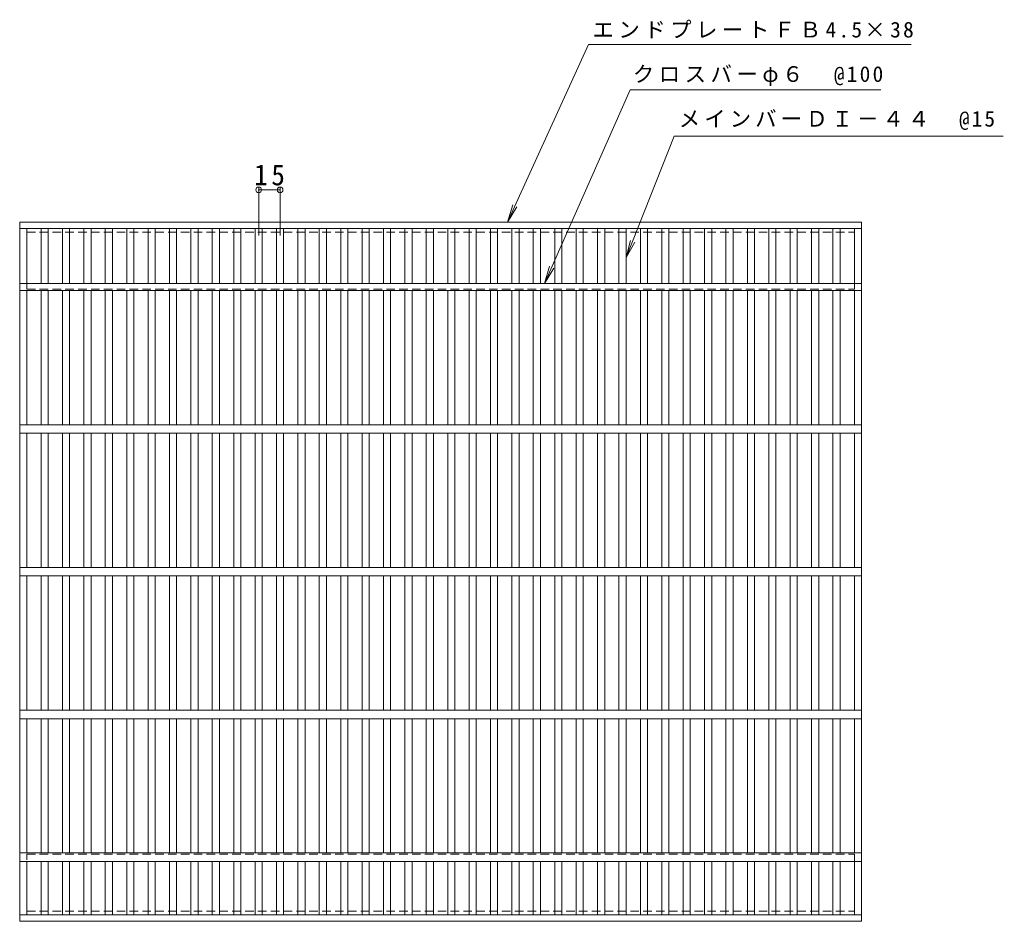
# Model space of a CAD drawing. Units: millimetres, scale not verified. Extents: x -673 to 833, y -683 to 648.
# Drawn here: x -671 to 18, y 16 to 648 of the extents above; entities that cross this region are included whole.
import ezdxf

# ---------------------------------------------------------------- set-up
doc = ezdxf.new("R2010")
doc.units = ezdxf.units.MM
doc.header["$LTSCALE"] = 5
doc.header["$PDMODE"] = 32
doc.header["$PDSIZE"] = 4
doc.linetypes.add('DASHED1', pattern=[1.8, 1.2, -0.6])
for name, color, linetype, lineweight in [('A-2_蓋', 3, 'Continuous', 9), ('A-4_寸法', 7, 'Continuous', 9), ('A-9_ｸｯｼｮﾝ材', 2, 'DASHED1', 9)]:
    doc.layers.add(name, color=color, linetype=linetype, lineweight=lineweight)
doc.styles.add('ＭＳ ゴシック', font='')
doc.styles.get('ＭＳ ゴシック').set_extended_font_data('MS Gothic')

msp = doc.modelspace()

# ---------------------------------------------------------------- linework, layer by layer
at = {"layer": 'A-2_蓋'}
for p, q in [((-671.148, 506.22), (-81.148, 506.22)), ((-671.148, 506.22), (-671.148, 16.22)), ((-81.148, 506.22), (-81.148, 16.22)), ((-671.148, 501.72), (-81.148, 501.72)), ((-666.148, 501.72), (-666.148, 463.22)), ((-656.148, 501.72), (-656.148, 463.22)), ((-651.148, 501.72), (-651.148, 463.22)), ((-641.148, 501.72), (-641.148, 463.22)), ((-636.148, 501.72), (-636.148, 463.22)), ((-626.148, 501.72), (-626.148, 463.22)), ((-621.148, 501.72), (-621.148, 463.22)), ((-611.148, 501.72), (-611.148, 463.22)), ((-606.148, 501.72), (-606.148, 463.22)), ((-596.148, 501.72), (-596.148, 463.22)), ((-591.148, 501.72), (-591.148, 463.22)), ((-581.148, 501.72), (-581.148, 463.22)), ((-576.148, 501.72), (-576.148, 463.22)), ((-566.148, 501.72), (-566.148, 463.22)), ((-561.148, 501.72), (-561.148, 463.22)), ((-551.148, 501.72), (-551.148, 463.22)), ((-546.148, 501.72), (-546.148, 463.22)), ((-536.148, 501.72), (-536.148, 463.22)), ((-531.148, 501.72), (-531.148, 463.22)), ((-521.148, 501.72), (-521.148, 463.22)), ((-516.148, 501.72), (-516.148, 463.22)), ((-506.148, 501.72), (-506.148, 463.22)), ((-501.148, 501.72), (-501.148, 463.22)), ((-491.148, 501.72), (-491.148, 463.22)), ((-486.148, 501.72), (-486.148, 463.22)), ((-476.148, 501.72), (-476.148, 463.22)), ((-471.148, 501.72), (-471.148, 463.22)), ((-461.148, 501.72), (-461.148, 463.22)), ((-456.148, 501.72), (-456.148, 463.22)), ((-446.148, 501.72), (-446.148, 463.22)), ((-441.148, 501.72), (-441.148, 463.22)), ((-431.148, 501.72), (-431.148, 463.22)), ((-426.148, 501.72), (-426.148, 463.22)), ((-416.148, 501.72), (-416.148, 463.22)), ((-411.148, 501.72), (-411.148, 463.22)), ((-401.148, 501.72), (-401.148, 463.22)), ((-396.148, 501.72), (-396.148, 463.22)), ((-386.148, 501.72), (-386.148, 463.22)), ((-381.148, 501.72), (-381.148, 463.22)), ((-371.148, 501.72), (-371.148, 463.22)), ((-366.148, 501.72), (-366.148, 463.22)), ((-356.148, 501.72), (-356.148, 463.22)), ((-351.148, 501.72), (-351.148, 463.22)), ((-341.148, 501.72), (-341.148, 463.22)), ((-336.148, 501.72), (-336.148, 463.22)), ((-326.148, 501.72), (-326.148, 463.22)), ((-321.148, 501.72), (-321.148, 463.22)), ((-311.148, 501.72), (-311.148, 463.22)), ((-306.148, 501.72), (-306.148, 463.22)), ((-296.148, 501.72), (-296.148, 463.22)), ((-291.148, 501.72), (-291.148, 463.22)), ((-281.148, 501.72), (-281.148, 463.22)), ((-276.148, 501.72), (-276.148, 463.22)), ((-266.148, 501.72), (-266.148, 463.22)), ((-261.148, 501.72), (-261.148, 463.22)), ((-251.148, 501.72), (-251.148, 463.22)), ((-246.148, 501.72), (-246.148, 463.22)), ((-236.148, 501.72), (-236.148, 463.22)), ((-231.148, 501.72), (-231.148, 463.22)), ((-221.148, 501.72), (-221.148, 463.22)), ((-216.148, 501.72), (-216.148, 463.22)), ((-206.148, 501.72), (-206.148, 463.22)), ((-201.148, 501.72), (-201.148, 463.22)), ((-191.148, 501.72), (-191.148, 463.22)), ((-186.148, 501.72), (-186.148, 463.22)), ((-176.148, 501.72), (-176.148, 463.22)), ((-171.148, 501.72), (-171.148, 463.22)), ((-161.148, 501.72), (-161.148, 463.22)), ((-156.148, 501.72), (-156.148, 463.22)), ((-146.148, 501.72), (-146.148, 463.22)), ((-141.148, 501.72), (-141.148, 463.22)), ((-131.148, 501.72), (-131.148, 463.22)), ((-126.148, 501.72), (-126.148, 463.22)), ((-116.148, 501.72), (-116.148, 463.22)), ((-111.148, 501.72), (-111.148, 463.22)), ((-101.148, 501.72), (-101.148, 463.22)), ((-96.148, 501.72), (-96.148, 463.22)), ((-86.148, 501.72), (-86.148, 463.22)), ((-671.148, 463.22), (-81.148, 463.22)), ((-671.148, 458.22), (-81.148, 458.22)), ((-666.148, 458.22), (-666.148, 364.22)), ((-656.148, 458.22), (-656.148, 364.22)), ((-651.148, 458.22), (-651.148, 364.22)), ((-641.148, 458.22), (-641.148, 364.22)), ((-636.148, 458.22), (-636.148, 364.22)), ((-626.148, 458.22), (-626.148, 364.22)), ((-621.148, 458.22), (-621.148, 364.22)), ((-611.148, 458.22), (-611.148, 364.22)), ((-606.148, 458.22), (-606.148, 364.22)), ((-596.148, 458.22), (-596.148, 364.22)), ((-591.148, 458.22), (-591.148, 364.22)), ((-581.148, 458.22), (-581.148, 364.22)), ((-576.148, 458.22), (-576.148, 364.22)), ((-566.148, 458.22), (-566.148, 364.22)), ((-561.148, 458.22), (-561.148, 364.22)), ((-551.148, 458.22), (-551.148, 364.22)), ((-546.148, 458.22), (-546.148, 364.22)), ((-536.148, 458.22), (-536.148, 364.22)), ((-531.148, 458.22), (-531.148, 364.22)), ((-521.148, 458.22), (-521.148, 364.22)), ((-516.148, 458.22), (-516.148, 364.22)), ((-506.148, 458.22), (-506.148, 364.22)), ((-501.148, 458.22), (-501.148, 364.22)), ((-491.148, 458.22), (-491.148, 364.22)), ((-486.148, 458.22), (-486.148, 364.22)), ((-476.148, 458.22), (-476.148, 364.22)), ((-471.148, 458.22), (-471.148, 364.22)), ((-461.148, 458.22), (-461.148, 364.22)), ((-456.148, 458.22), (-456.148, 364.22)), ((-446.148, 458.22), (-446.148, 364.22)), ((-441.148, 458.22), (-441.148, 364.22)), ((-431.148, 458.22), (-431.148, 364.22)), ((-426.148, 458.22), (-426.148, 364.22)), ((-416.148, 458.22), (-416.148, 364.22)), ((-411.148, 458.22), (-411.148, 364.22)), ((-401.148, 458.22), (-401.148, 364.22)), ((-396.148, 458.22), (-396.148, 364.22)), ((-386.148, 458.22), (-386.148, 364.22)), ((-381.148, 458.22), (-381.148, 364.22)), ((-371.148, 458.22), (-371.148, 364.22)), ((-366.148, 458.22), (-366.148, 364.22)), ((-356.148, 458.22), (-356.148, 364.22)), ((-351.148, 458.22), (-351.148, 364.22)), ((-341.148, 458.22), (-341.148, 364.22)), ((-336.148, 458.22), (-336.148, 364.22)), ((-326.148, 458.22), (-326.148, 364.22)), ((-321.148, 458.22), (-321.148, 364.22)), ((-311.148, 458.22), (-311.148, 364.22)), ((-306.148, 458.22), (-306.148, 364.22)), ((-296.148, 458.22), (-296.148, 364.22)), ((-291.148, 458.22), (-291.148, 364.22)), ((-281.148, 458.22), (-281.148, 364.22)), ((-276.148, 458.22), (-276.148, 364.22)), ((-266.148, 458.22), (-266.148, 364.22)), ((-261.148, 458.22), (-261.148, 364.22)), ((-251.148, 458.22), (-251.148, 364.22)), ((-246.148, 458.22), (-246.148, 364.22)), ((-236.148, 458.22), (-236.148, 364.22)), ((-231.148, 458.22), (-231.148, 364.22)), ((-221.148, 458.22), (-221.148, 364.22)), ((-216.148, 458.22), (-216.148, 364.22)), ((-206.148, 458.22), (-206.148, 364.22)), ((-201.148, 458.22), (-201.148, 364.22)), ((-191.148, 458.22), (-191.148, 364.22)), ((-186.148, 458.22), (-186.148, 364.22)), ((-176.148, 458.22), (-176.148, 364.22)), ((-171.148, 458.22), (-171.148, 364.22)), ((-161.148, 458.22), (-161.148, 364.22)), ((-156.148, 458.22), (-156.148, 364.22)), ((-146.148, 458.22), (-146.148, 364.22)), ((-141.148, 458.22), (-141.148, 364.22)), ((-131.148, 458.22), (-131.148, 364.22)), ((-126.148, 458.22), (-126.148, 364.22)), ((-116.148, 458.22), (-116.148, 364.22)), ((-111.148, 458.22), (-111.148, 364.22)), ((-101.148, 458.22), (-101.148, 364.22)), ((-96.148, 458.22), (-96.148, 364.22)), ((-86.148, 458.22), (-86.148, 364.22)), ((-671.148, 364.22), (-81.148, 364.22)), ((-671.148, 358.22), (-81.148, 358.22)), ((-666.148, 358.22), (-666.148, 264.22)), ((-656.148, 358.22), (-656.148, 264.22)), ((-651.148, 358.22), (-651.148, 264.22)), ((-641.148, 358.22), (-641.148, 264.22)), ((-636.148, 358.22), (-636.148, 264.22)), ((-626.148, 358.22), (-626.148, 264.22)), ((-621.148, 358.22), (-621.148, 264.22)), ((-611.148, 358.22), (-611.148, 264.22)), ((-606.148, 358.22), (-606.148, 264.22)), ((-596.148, 358.22), (-596.148, 264.22)), ((-591.148, 358.22), (-591.148, 264.22)), ((-581.148, 358.22), (-581.148, 264.22)), ((-576.148, 358.22), (-576.148, 264.22)), ((-566.148, 358.22), (-566.148, 264.22)), ((-561.148, 358.22), (-561.148, 264.22)), ((-551.148, 358.22), (-551.148, 264.22)), ((-546.148, 358.22), (-546.148, 264.22)), ((-536.148, 358.22), (-536.148, 264.22)), ((-531.148, 358.22), (-531.148, 264.22)), ((-521.148, 358.22), (-521.148, 264.22)), ((-516.148, 358.22), (-516.148, 264.22)), ((-506.148, 358.22), (-506.148, 264.22)), ((-501.148, 358.22), (-501.148, 264.22)), ((-491.148, 358.22), (-491.148, 264.22)), ((-486.148, 358.22), (-486.148, 264.22)), ((-476.148, 358.22), (-476.148, 264.22)), ((-471.148, 358.22), (-471.148, 264.22)), ((-461.148, 358.22), (-461.148, 264.22)), ((-456.148, 358.22), (-456.148, 264.22)), ((-446.148, 358.22), (-446.148, 264.22)), ((-441.148, 358.22), (-441.148, 264.22)), ((-431.148, 358.22), (-431.148, 264.22)), ((-426.148, 358.22), (-426.148, 264.22)), ((-416.148, 358.22), (-416.148, 264.22)), ((-411.148, 358.22), (-411.148, 264.22)), ((-401.148, 358.22), (-401.148, 264.22)), ((-396.148, 358.22), (-396.148, 264.22)), ((-386.148, 358.22), (-386.148, 264.22)), ((-381.148, 358.22), (-381.148, 264.22)), ((-371.148, 358.22), (-371.148, 264.22)), ((-366.148, 358.22), (-366.148, 264.22)), ((-356.148, 358.22), (-356.148, 264.22)), ((-351.148, 358.22), (-351.148, 264.22)), ((-341.148, 358.22), (-341.148, 264.22)), ((-336.148, 358.22), (-336.148, 264.22)), ((-326.148, 358.22), (-326.148, 264.22)), ((-321.148, 358.22), (-321.148, 264.22)), ((-311.148, 358.22), (-311.148, 264.22)), ((-306.148, 358.22), (-306.148, 264.22)), ((-296.148, 358.22), (-296.148, 264.22)), ((-291.148, 358.22), (-291.148, 264.22)), ((-281.148, 358.22), (-281.148, 264.22)), ((-276.148, 358.22), (-276.148, 264.22)), ((-266.148, 358.22), (-266.148, 264.22)), ((-261.148, 358.22), (-261.148, 264.22)), ((-251.148, 358.22), (-251.148, 264.22)), ((-246.148, 358.22), (-246.148, 264.22)), ((-236.148, 358.22), (-236.148, 264.22)), ((-231.148, 358.22), (-231.148, 264.22)), ((-221.148, 358.22), (-221.148, 264.22)), ((-216.148, 358.22), (-216.148, 264.22)), ((-206.148, 358.22), (-206.148, 264.22)), ((-201.148, 358.22), (-201.148, 264.22)), ((-191.148, 358.22), (-191.148, 264.22)), ((-186.148, 358.22), (-186.148, 264.22)), ((-176.148, 358.22), (-176.148, 264.22)), ((-171.148, 358.22), (-171.148, 264.22)), ((-161.148, 358.22), (-161.148, 264.22)), ((-156.148, 358.22), (-156.148, 264.22)), ((-146.148, 358.22), (-146.148, 264.22)), ((-141.148, 358.22), (-141.148, 264.22)), ((-131.148, 358.22), (-131.148, 264.22)), ((-126.148, 358.22), (-126.148, 264.22)), ((-116.148, 358.22), (-116.148, 264.22)), ((-111.148, 358.22), (-111.148, 264.22)), ((-101.148, 358.22), (-101.148, 264.22)), ((-96.148, 358.22), (-96.148, 264.22)), ((-86.148, 358.22), (-86.148, 264.22)), ((-671.148, 264.22), (-81.148, 264.22)), ((-671.148, 258.22), (-81.148, 258.22)), ((-666.148, 258.22), (-666.148, 164.22)), ((-656.148, 258.22), (-656.148, 164.22)), ((-651.148, 258.22), (-651.148, 164.22)), ((-641.148, 258.22), (-641.148, 164.22)), ((-636.148, 258.22), (-636.148, 164.22)), ((-626.148, 258.22), (-626.148, 164.22)), ((-621.148, 258.22), (-621.148, 164.22)), ((-611.148, 258.22), (-611.148, 164.22)), ((-606.148, 258.22), (-606.148, 164.22)), ((-596.148, 258.22), (-596.148, 164.22)), ((-591.148, 258.22), (-591.148, 164.22)), ((-581.148, 258.22), (-581.148, 164.22)), ((-576.148, 258.22), (-576.148, 164.22)), ((-566.148, 258.22), (-566.148, 164.22)), ((-561.148, 258.22), (-561.148, 164.22)), ((-551.148, 258.22), (-551.148, 164.22)), ((-546.148, 258.22), (-546.148, 164.22)), ((-536.148, 258.22), (-536.148, 164.22)), ((-531.148, 258.22), (-531.148, 164.22)), ((-521.148, 258.22), (-521.148, 164.22)), ((-516.148, 258.22), (-516.148, 164.22)), ((-506.148, 258.22), (-506.148, 164.22)), ((-501.148, 258.22), (-501.148, 164.22)), ((-491.148, 258.22), (-491.148, 164.22)), ((-486.148, 258.22), (-486.148, 164.22)), ((-476.148, 258.22), (-476.148, 164.22)), ((-471.148, 258.22), (-471.148, 164.22)), ((-461.148, 258.22), (-461.148, 164.22)), ((-456.148, 258.22), (-456.148, 164.22)), ((-446.148, 258.22), (-446.148, 164.22)), ((-441.148, 258.22), (-441.148, 164.22)), ((-431.148, 258.22), (-431.148, 164.22)), ((-426.148, 258.22), (-426.148, 164.22)), ((-416.148, 258.22), (-416.148, 164.22)), ((-411.148, 258.22), (-411.148, 164.22)), ((-401.148, 258.22), (-401.148, 164.22)), ((-396.148, 258.22), (-396.148, 164.22)), ((-386.148, 258.22), (-386.148, 164.22)), ((-381.148, 258.22), (-381.148, 164.22)), ((-371.148, 258.22), (-371.148, 164.22)), ((-366.148, 258.22), (-366.148, 164.22)), ((-356.148, 258.22), (-356.148, 164.22)), ((-351.148, 258.22), (-351.148, 164.22)), ((-341.148, 258.22), (-341.148, 164.22)), ((-336.148, 258.22), (-336.148, 164.22)), ((-326.148, 258.22), (-326.148, 164.22)), ((-321.148, 258.22), (-321.148, 164.22)), ((-311.148, 258.22), (-311.148, 164.22)), ((-306.148, 258.22), (-306.148, 164.22)), ((-296.148, 258.22), (-296.148, 164.22)), ((-291.148, 258.22), (-291.148, 164.22)), ((-281.148, 258.22), (-281.148, 164.22)), ((-276.148, 258.22), (-276.148, 164.22)), ((-266.148, 258.22), (-266.148, 164.22)), ((-261.148, 258.22), (-261.148, 164.22)), ((-251.148, 258.22), (-251.148, 164.22)), ((-246.148, 258.22), (-246.148, 164.22)), ((-236.148, 258.22), (-236.148, 164.22)), ((-231.148, 258.22), (-231.148, 164.22)), ((-221.148, 258.22), (-221.148, 164.22)), ((-216.148, 258.22), (-216.148, 164.22)), ((-206.148, 258.22), (-206.148, 164.22)), ((-201.148, 258.22), (-201.148, 164.22)), ((-191.148, 258.22), (-191.148, 164.22)), ((-186.148, 258.22), (-186.148, 164.22)), ((-176.148, 258.22), (-176.148, 164.22)), ((-171.148, 258.22), (-171.148, 164.22)), ((-161.148, 258.22), (-161.148, 164.22)), ((-156.148, 258.22), (-156.148, 164.22)), ((-146.148, 258.22), (-146.148, 164.22)), ((-141.148, 258.22), (-141.148, 164.22)), ((-131.148, 258.22), (-131.148, 164.22)), ((-126.148, 258.22), (-126.148, 164.22)), ((-116.148, 258.22), (-116.148, 164.22)), ((-111.148, 258.22), (-111.148, 164.22)), ((-101.148, 258.22), (-101.148, 164.22)), ((-96.148, 258.22), (-96.148, 164.22)), ((-86.148, 258.22), (-86.148, 164.22)), ((-671.148, 164.22), (-81.148, 164.22)), ((-671.148, 158.22), (-81.148, 158.22)), ((-666.148, 158.22), (-666.148, 64.22)), ((-656.148, 158.22), (-656.148, 64.22)), ((-651.148, 158.22), (-651.148, 64.22)), ((-641.148, 158.22), (-641.148, 64.22)), ((-636.148, 158.22), (-636.148, 64.22)), ((-626.148, 158.22), (-626.148, 64.22)), ((-621.148, 158.22), (-621.148, 64.22)), ((-611.148, 158.22), (-611.148, 64.22)), ((-606.148, 158.22), (-606.148, 64.22)), ((-596.148, 158.22), (-596.148, 64.22)), ((-591.148, 158.22), (-591.148, 64.22)), ((-581.148, 158.22), (-581.148, 64.22)), ((-576.148, 158.22), (-576.148, 64.22)), ((-566.148, 158.22), (-566.148, 64.22)), ((-561.148, 158.22), (-561.148, 64.22)), ((-551.148, 158.22), (-551.148, 64.22)), ((-546.148, 158.22), (-546.148, 64.22)), ((-536.148, 158.22), (-536.148, 64.22)), ((-531.148, 158.22), (-531.148, 64.22)), ((-521.148, 158.22), (-521.148, 64.22)), ((-516.148, 158.22), (-516.148, 64.22)), ((-506.148, 158.22), (-506.148, 64.22)), ((-501.148, 158.22), (-501.148, 64.22)), ((-491.148, 158.22), (-491.148, 64.22)), ((-486.148, 158.22), (-486.148, 64.22)), ((-476.148, 158.22), (-476.148, 64.22)), ((-471.148, 158.22), (-471.148, 64.22)), ((-461.148, 158.22), (-461.148, 64.22)), ((-456.148, 158.22), (-456.148, 64.22)), ((-446.148, 158.22), (-446.148, 64.22)), ((-441.148, 158.22), (-441.148, 64.22)), ((-431.148, 158.22), (-431.148, 64.22)), ((-426.148, 158.22), (-426.148, 64.22)), ((-416.148, 158.22), (-416.148, 64.22)), ((-411.148, 158.22), (-411.148, 64.22)), ((-401.148, 158.22), (-401.148, 64.22)), ((-396.148, 158.22), (-396.148, 64.22)), ((-386.148, 158.22), (-386.148, 64.22)), ((-381.148, 158.22), (-381.148, 64.22)), ((-371.148, 158.22), (-371.148, 64.22)), ((-366.148, 158.22), (-366.148, 64.22)), ((-356.148, 158.22), (-356.148, 64.22)), ((-351.148, 158.22), (-351.148, 64.22)), ((-341.148, 158.22), (-341.148, 64.22)), ((-336.148, 158.22), (-336.148, 64.22)), ((-326.148, 158.22), (-326.148, 64.22)), ((-321.148, 158.22), (-321.148, 64.22)), ((-311.148, 158.22), (-311.148, 64.22)), ((-306.148, 158.22), (-306.148, 64.22)), ((-296.148, 158.22), (-296.148, 64.22)), ((-291.148, 158.22), (-291.148, 64.22)), ((-281.148, 158.22), (-281.148, 64.22)), ((-276.148, 158.22), (-276.148, 64.22)), ((-266.148, 158.22), (-266.148, 64.22)), ((-261.148, 158.22), (-261.148, 64.22)), ((-251.148, 158.22), (-251.148, 64.22)), ((-246.148, 158.22), (-246.148, 64.22)), ((-236.148, 158.22), (-236.148, 64.22)), ((-231.148, 158.22), (-231.148, 64.22)), ((-221.148, 158.22), (-221.148, 64.22)), ((-216.148, 158.22), (-216.148, 64.22)), ((-206.148, 158.22), (-206.148, 64.22)), ((-201.148, 158.22), (-201.148, 64.22)), ((-191.148, 158.22), (-191.148, 64.22)), ((-186.148, 158.22), (-186.148, 64.22)), ((-176.148, 158.22), (-176.148, 64.22)), ((-171.148, 158.22), (-171.148, 64.22)), ((-161.148, 158.22), (-161.148, 64.22)), ((-156.148, 158.22), (-156.148, 64.22)), ((-146.148, 158.22), (-146.148, 64.22)), ((-141.148, 158.22), (-141.148, 64.22)), ((-131.148, 158.22), (-131.148, 64.22)), ((-126.148, 158.22), (-126.148, 64.22)), ((-116.148, 158.22), (-116.148, 64.22)), ((-111.148, 158.22), (-111.148, 64.22)), ((-101.148, 158.22), (-101.148, 64.22)), ((-96.148, 158.22), (-96.148, 64.22)), ((-86.148, 158.22), (-86.148, 64.22)), ((-671.148, 64.22), (-81.148, 64.22)), ((-671.148, 58.22), (-81.148, 58.22)), ((-666.148, 58.22), (-666.148, 20.72)), ((-656.148, 58.22), (-656.148, 20.72)), ((-651.148, 58.22), (-651.148, 20.72)), ((-641.148, 58.22), (-641.148, 20.72)), ((-636.148, 58.22), (-636.148, 20.72)), ((-626.148, 58.22), (-626.148, 20.72)), ((-621.148, 58.22), (-621.148, 20.72)), ((-611.148, 58.22), (-611.148, 20.72)), ((-606.148, 58.22), (-606.148, 20.72)), ((-596.148, 58.22), (-596.148, 20.72)), ((-591.148, 58.22), (-591.148, 20.72)), ((-581.148, 58.22), (-581.148, 20.72)), ((-576.148, 58.22), (-576.148, 20.72)), ((-566.148, 58.22), (-566.148, 20.72)), ((-561.148, 58.22), (-561.148, 20.72)), ((-551.148, 58.22), (-551.148, 20.72)), ((-546.148, 58.22), (-546.148, 20.72)), ((-536.148, 58.22), (-536.148, 20.72)), ((-531.148, 58.22), (-531.148, 20.72)), ((-521.148, 58.22), (-521.148, 20.72)), ((-516.148, 58.22), (-516.148, 20.72)), ((-506.148, 58.22), (-506.148, 20.72)), ((-501.148, 58.22), (-501.148, 20.72)), ((-491.148, 58.22), (-491.148, 20.72)), ((-486.148, 58.22), (-486.148, 20.72)), ((-476.148, 58.22), (-476.148, 20.72)), ((-471.148, 58.22), (-471.148, 20.72)), ((-461.148, 58.22), (-461.148, 20.72)), ((-456.148, 58.22), (-456.148, 20.72)), ((-446.148, 58.22), (-446.148, 20.72)), ((-441.148, 58.22), (-441.148, 20.72)), ((-431.148, 58.22), (-431.148, 20.72)), ((-426.148, 58.22), (-426.148, 20.72)), ((-416.148, 58.22), (-416.148, 20.72)), ((-411.148, 58.22), (-411.148, 20.72)), ((-401.148, 58.22), (-401.148, 20.72)), ((-396.148, 58.22), (-396.148, 20.72)), ((-386.148, 58.22), (-386.148, 20.72)), ((-381.148, 58.22), (-381.148, 20.72)), ((-371.148, 58.22), (-371.148, 20.72)), ((-366.148, 58.22), (-366.148, 20.72)), ((-356.148, 58.22), (-356.148, 20.72)), ((-351.148, 58.22), (-351.148, 20.72)), ((-341.148, 58.22), (-341.148, 20.72)), ((-336.148, 58.22), (-336.148, 20.72)), ((-326.148, 58.22), (-326.148, 20.72)), ((-321.148, 58.22), (-321.148, 20.72)), ((-311.148, 58.22), (-311.148, 20.72)), ((-306.148, 58.22), (-306.148, 20.72)), ((-296.148, 58.22), (-296.148, 20.72)), ((-291.148, 58.22), (-291.148, 20.72)), ((-281.148, 58.22), (-281.148, 20.72)), ((-276.148, 58.22), (-276.148, 20.72)), ((-266.148, 58.22), (-266.148, 20.72)), ((-261.148, 58.22), (-261.148, 20.72)), ((-251.148, 58.22), (-251.148, 20.72)), ((-246.148, 58.22), (-246.148, 20.72)), ((-236.148, 58.22), (-236.148, 20.72)), ((-231.148, 58.22), (-231.148, 20.72)), ((-221.148, 58.22), (-221.148, 20.72)), ((-216.148, 58.22), (-216.148, 20.72)), ((-206.148, 58.22), (-206.148, 20.72)), ((-201.148, 58.22), (-201.148, 20.72)), ((-191.148, 58.22), (-191.148, 20.72)), ((-186.148, 58.22), (-186.148, 20.72)), ((-176.148, 58.22), (-176.148, 20.72)), ((-171.148, 58.22), (-171.148, 20.72)), ((-161.148, 58.22), (-161.148, 20.72)), ((-156.148, 58.22), (-156.148, 20.72)), ((-146.148, 58.22), (-146.148, 20.72)), ((-141.148, 58.22), (-141.148, 20.72)), ((-131.148, 58.22), (-131.148, 20.72)), ((-126.148, 58.22), (-126.148, 20.72)), ((-116.148, 58.22), (-116.148, 20.72)), ((-111.148, 58.22), (-111.148, 20.72)), ((-101.148, 58.22), (-101.148, 20.72)), ((-96.148, 58.22), (-96.148, 20.72)), ((-86.148, 58.22), (-86.148, 20.72)), ((-671.148, 20.72), (-81.148, 20.72)), ((-671.148, 16.22), (-81.148, 16.22))]:
    msp.add_line(p, q, dxfattribs=at)
at = {"layer": 'A-4_寸法'}
for p, q in [((-329.256, 506.22), (-272.471, 630.71)), ((-272.471, 630.71), (-46.388, 630.71)), ((-303.32, 463.22), (-243.37, 598.741)), ((-243.37, 598.741), (-67.695, 598.741)), ((-503.648, 530.207), (-503.648, 496.677)), ((-503.648, 528.707), (-488.648, 528.707)), ((-488.648, 530.207), (-488.648, 496.677)), ((-329.256, 506.22), (-325.597, 518.173)), ((-329.256, 506.22), (-322.629, 516.819)), ((-246.148, 481.262), (-243.096, 493.383)), ((-246.148, 481.262), (-240.063, 492.18)), ((-303.32, 463.22), (-299.798, 475.214)), ((-303.32, 463.22), (-296.814, 473.894))]:
    msp.add_line(p, q, dxfattribs=at)
msp.add_lwpolyline([(-246.148, 481.262), (-212.349, 566.486), (18.251, 566.486)], dxfattribs=at)
for p in [(-503.648, 528.707), (-488.648, 528.707)]:
    msp.add_point(p, dxfattribs=at)
at = {"layer": 'A-9_ｸｯｼｮﾝ材'}
for p, q in [((-666.148, 499.22), (-86.148, 499.22)), ((-86.148, 459.22), (-86.148, 499.22)), ((-86.148, 63.22), (-86.148, 23.22)), ((-666.148, 23.22), (-86.148, 23.22))]:
    msp.add_line(p, q, dxfattribs=at)
for points in [[(-666.148, 499.22), (-666.148, 459.22), (-86.148, 459.22)], [(-666.148, 23.22), (-666.148, 63.22), (-86.148, 63.22)]]:
    msp.add_lwpolyline(points, dxfattribs=at)

# ---------------------------------------------------------------- texts
at = {"layer": 'A-4_寸法', "char_height": 11, "attachment_point": 7, "style": 'ＭＳ ゴシック'}
for s, insert in [('\\T1.21;エンドプレートＦＢ4.5×38', (-269.732, 634.896)), ('\\T1.21;クロスバーφ６\u3000@100', (-241.408, 601.422)), ('\\T1.19;メインバーＤＩ－４４\u3000@15', (-209.241, 570.675))]:
    msp.add_mtext(s, dxfattribs=dict(at, insert=insert))
at = {"layer": 'A-4_寸法', "color": 2, "insert": (-506.773, 531.707), "char_height": 14.66, "attachment_point": 7, "style": 'ＭＳ ゴシック'}
msp.add_mtext('\\T1.27;\\W0.95;15', dxfattribs=at)

doc.saveas('drawing.dxf')
